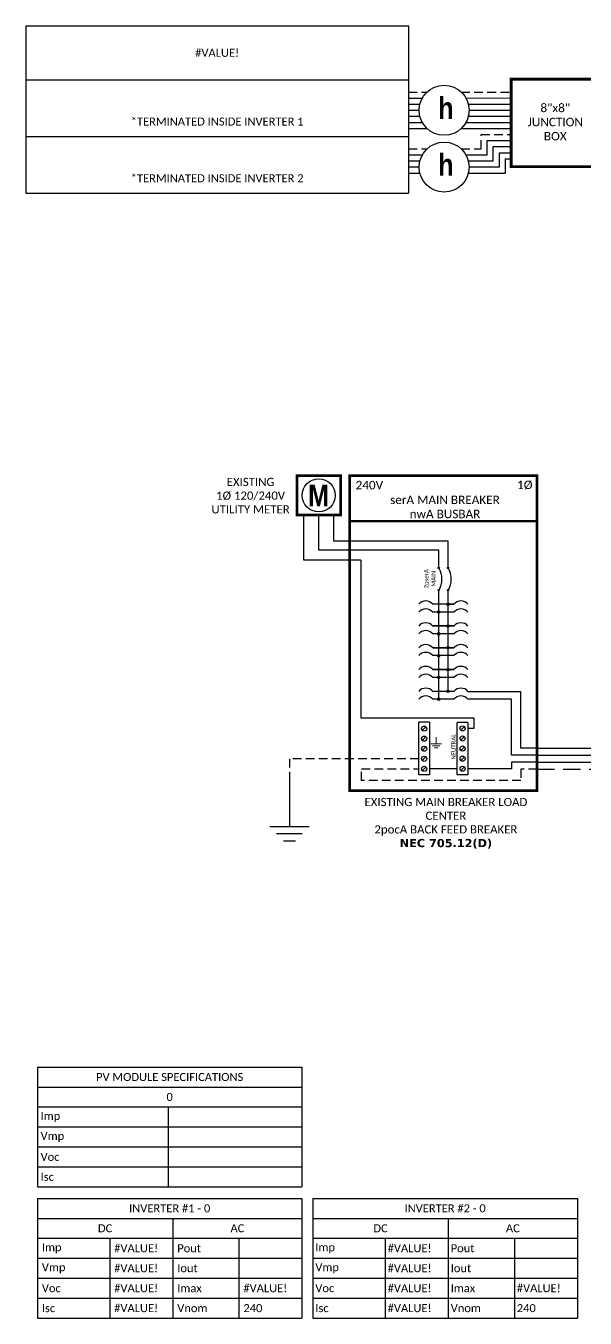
# Model space of a CAD drawing. Header units: feet. Extents: x 10948 to 11583, y 14547 to 15105.
# Drawn here: x 10948 to 11189, y 14547 to 15105 of the extents above; entities that cross this region are included whole.
import ezdxf

# ---------------------------------------------------------------- set-up
doc = ezdxf.new("R2010")
doc.units = ezdxf.units.FT
doc.header["$MEASUREMENT"] = 0
doc.linetypes.add('DASHED', pattern=[0.75, 0.5, -0.25])
doc.linetypes.add('HIDDEN', pattern=[0.375, 0.25, -0.125])
doc.layers.add('TEXT', color=7, linetype='Continuous')
doc.layers.add('Z - TITLEBLOCK TXT', color=7, linetype='Continuous')
doc.styles.add('ONE LINE TXT', font='techb___.ttf')
doc.styles.get("Standard").update_dxf_attribs({"font": 'calibri.ttf'})

# ---------------------------------------------------------------- blocks, each defined once
blk = doc.blocks.new('*U24')
at = {"color": 7}
blk.add_line((-79.14, 9), (0, 9), dxfattribs=at)
at = {"color": 10}
blk.add_line((-79.14, 6), (0, 6), dxfattribs=at)
at = {"color": 253}
blk.add_line((-79.14, 3), (0, 3), dxfattribs=at)
at = {"color": 92, "linetype": 'DASHED', "ltscale": 15}
blk.add_line((-79.14, 0), (0, 0), dxfattribs=at)
blk = doc.blocks.new('breakerPanel')
at = {"linetype": 'Continuous'}
h = blk.add_hatch(color=1, dxfattribs=at)
h.dxf.hatch_style = 1
edge = h.paths.add_edge_path()
edge.add_arc((-42.47, 86.8), 0.291, 0, 360)
h = blk.add_hatch(color=1, dxfattribs=at)
h.dxf.hatch_style = 1
edge = h.paths.add_edge_path()
edge.add_arc((-38.44, 86.8), 0.291, 0, 360)
h = blk.add_hatch(color=1, dxfattribs=at)
h.dxf.hatch_style = 1
edge = h.paths.add_edge_path()
edge.add_arc((-42.47, 77.16), 0.291, 0, 360)
h = blk.add_hatch(color=1, dxfattribs=at)
h.dxf.hatch_style = 1
edge = h.paths.add_edge_path()
edge.add_arc((-38.44, 77.16), 0.291, 0, 360)
h = blk.add_hatch(color=1, dxfattribs=at)
h.dxf.hatch_style = 1
edge = h.paths.add_edge_path()
edge.add_arc((-42.47, 67.78), 0.528, 0, 360)
h = blk.add_hatch(color=1, dxfattribs=at)
h.dxf.hatch_style = 1
edge = h.paths.add_edge_path()
edge.add_arc((-38.44, 71.16), 0.528, 0, 360)
h = blk.add_hatch(color=1, dxfattribs=at)
h.dxf.hatch_style = 1
edge = h.paths.add_edge_path()
edge.add_arc((-38.44, 61.76), 0.528, 0, 360)
h = blk.add_hatch(color=1, dxfattribs=at)
h.dxf.hatch_style = 1
edge = h.paths.add_edge_path()
edge.add_arc((-42.47, 58.38), 0.528, 0, 360)
h = blk.add_hatch(color=1, dxfattribs=at)
h.dxf.hatch_style = 1
edge = h.paths.add_edge_path()
edge.add_arc((-38.44, 52.36), 0.528, 0, 360)
h = blk.add_hatch(color=1, dxfattribs=at)
h.dxf.hatch_style = 1
edge = h.paths.add_edge_path()
edge.add_arc((-42.47, 48.98), 0.528, 0, 360)
h = blk.add_hatch(color=1, dxfattribs=at)
h.dxf.hatch_style = 1
edge = h.paths.add_edge_path()
edge.add_arc((-42.47, 39.58), 0.528, 0, 360)
h = blk.add_hatch(color=1, dxfattribs=at)
h.dxf.hatch_style = 1
edge = h.paths.add_edge_path()
edge.add_arc((-38.44, 42.95), 0.528, 0, 360)
h = blk.add_hatch(color=1, dxfattribs=at)
h.dxf.hatch_style = 1
edge = h.paths.add_edge_path()
edge.add_arc((-38.44, 33.55), 0.528, 0, 360)
h = blk.add_hatch(color=1, dxfattribs=at)
h.dxf.hatch_style = 1
edge = h.paths.add_edge_path()
edge.add_arc((-42.47, 30.17), 0.528, 0, 360)
at = {"color": 155, "true_color": 0x647190}
blk.add_line((-80.92, 126.59), (0, 126.59), dxfattribs=at)
at = {"color": 253, "linetype": 'Continuous'}
for p, q in [((-100.73, 90.2), (-100.73, 109.7)), ((-76.04, 90.2), (-100.73, 90.2)), ((-76.04, 90.2), (-76.04, 22.16)), ((-76.04, 22.16), (-27.25, 22.16)), ((-27.25, 17.57), (-29.89, 17.57)), ((-27.25, 22.16), (-27.25, 17.57)), ((-11.01, 0.16), (-29.89, 0.16)), ((0, 3), (-11.01, 3)), ((-11.01, 3), (-11.01, 0.16))]:
    blk.add_line(p, q, dxfattribs=at)
at = {"color": 10, "linetype": 'Continuous'}
for p, q in [((-94.24, 94.51), (-94.24, 109.7)), ((-42.47, 94.51), (-94.24, 94.51)), ((-42.47, 87.09), (-42.47, 94.51)), ((-42.47, 30.17), (-42.47, 76.87)), ((-35.88, 67.78), (-45.04, 67.78)), ((-35.88, 58.38), (-45.04, 58.38)), ((-35.88, 48.98), (-45.04, 48.98)), ((-35.88, 39.58), (-45.04, 39.58)), ((-35.88, 30.17), (-45.04, 30.17)), ((-10.98, 30.17), (-29.89, 30.17)), ((-10.98, 6), (-10.98, 30.17)), ((0, 6), (-10.98, 6))]:
    blk.add_line(p, q, dxfattribs=at)
at = {"color": 7, "linetype": 'Continuous'}
for p, q in [((-87.75, 98.34), (-87.75, 109.7)), ((-38.44, 98.34), (-87.75, 98.34)), ((-38.44, 87.09), (-38.44, 98.34)), ((-38.44, 61.76), (-38.44, 76.87)), ((-35.88, 71.16), (-45.04, 71.16)), ((-38.44, 71.16), (-35.88, 71.16)), ((-45.04, 61.76), (-35.88, 61.76)), ((-35.88, 61.76), (-45.04, 61.76)), ((-38.44, 52.36), (-38.44, 61.76)), ((-45.04, 52.36), (-35.88, 52.36)), ((-35.88, 52.36), (-45.04, 52.36)), ((-38.44, 42.95), (-38.44, 52.36)), ((-45.04, 42.95), (-35.88, 42.95)), ((-35.88, 42.95), (-45.04, 42.95)), ((-38.44, 33.55), (-38.44, 42.95)), ((-35.88, 33.55), (-45.04, 33.55)), ((-6.96, 9), (-6.96, 33.55))]:
    blk.add_line(p, q, dxfattribs=at)
at = {"lineweight": 50}
blk.add_line((-80.92, 106.95), (0, 106.95), dxfattribs=at)
at = {"color": 7}
for p, q in [((-29.89, 33.55), (-6.96, 33.55)), ((0, 9), (-6.96, 9))]:
    blk.add_line(p, q, dxfattribs=at)
at = {"color": 1, "linetype": 'Continuous'}
for p, q in [((-51.03, -2.51), (-51.03, 20.23)), ((-46.49, 20.23), (-51.03, 20.23)), ((-46.49, 20.23), (-46.49, -2.51)), ((-34.43, -2.43), (-34.43, 20.16)), ((-29.89, 20.16), (-34.43, 20.16)), ((-29.89, 20.16), (-29.89, -2.43)), ((-46.49, -2.51), (-51.03, -2.51)), ((-29.89, -2.43), (-34.43, -2.43))]:
    blk.add_line(p, q, dxfattribs=at)
at = {"color": 4, "linetype": 'Continuous'}
for p, q in [((-47.97, 18.28), (-49.55, 16.71)), ((-31.37, 18.35), (-32.94, 16.78)), ((-47.97, 13.93), (-49.55, 12.36)), ((-31.37, 14), (-32.94, 12.43)), ((-47.97, 9.58), (-49.55, 8.01)), ((-31.37, 9.65), (-32.94, 8.08)), ((-47.97, 5.23), (-49.55, 3.66)), ((-47.97, 0.88), (-49.55, -0.69)), ((-31.37, 5.3), (-32.94, 3.73)), ((-31.37, 0.95), (-32.94, -0.62))]:
    blk.add_line(p, q, dxfattribs=at)
at = {"color": 92, "linetype": 'HIDDEN', "ltscale": 15}
for p, q in [((-51.03, 4.44), (-106.89, 4.44)), ((-106.89, 4.44), (-106.89, -4.87)), ((-75.84, -4.96), (-75.84, 0.09)), ((-75.84, 0.09), (-51.03, 0.09)), ((0, 0), (-6.96, 0)), ((-6.96, -4.96), (-75.84, -4.96)), ((-6.96, 0), (-6.96, -4.96))]:
    blk.add_line(p, q, dxfattribs=at)
at = {"color": 92, "linetype": 'Continuous', "ltscale": 15}
blk.add_line((-34.43, 0.09), (-46.49, 0.09), dxfattribs=at)
at = {"color": 92, "ltscale": 15}
blk.add_line((-106.89, -4.87), (-106.89, -24.84), dxfattribs=at)
at = {"lineweight": 50, "const_width": 1.19}
for points in [[(-103.67, 109.7), (-103.67, 126.59), (-84.82, 126.59), (-84.82, 109.7)], [(-80.92, -9.3), (-80.92, 126.59), (0, 126.59), (0, -9.3)]]:
    blk.add_lwpolyline(points, close=True, dxfattribs=at)
at = {"color": 92, "linetype": 'Continuous', "lineweight": 5, "ltscale": 0.05, "flags": 128}
for points in [[(-43.54, 13.81), (-43.54, 10.97)], [(-45.88, 10.97), (-41.2, 10.97)], [(-42.01, 10.1), (-45.07, 10.1)], [(-42.82, 9.23), (-44.25, 9.23)]]:
    blk.add_lwpolyline(points, dxfattribs=at)
at = {"color": 92, "linetype": 'Continuous', "ltscale": 4, "flags": 128}
for points in [[(-115.37, -24.84), (-98.41, -24.84)], [(-101.35, -27.98), (-112.43, -27.98)], [(-104.29, -31.12), (-109.49, -31.12)]]:
    blk.add_lwpolyline(points, dxfattribs=at)
at = {"linetype": 'Continuous'}
blk.add_circle((-94.24, 118.15), 7.15, dxfattribs=at)
at = {"color": 1, "linetype": 'Continuous'}
for centre, radius in [((-42.47, 86.8), 0.291), ((-38.44, 86.8), 0.291), ((-42.47, 77.16), 0.291), ((-38.44, 77.16), 0.291), ((-42.47, 67.78), 0.528), ((-38.44, 71.16), 0.528), ((-38.44, 61.76), 0.528), ((-42.47, 58.38), 0.528), ((-38.44, 52.36), 0.528), ((-42.47, 48.98), 0.528), ((-42.47, 39.58), 0.528), ((-38.44, 42.95), 0.528), ((-38.44, 33.55), 0.528), ((-42.47, 30.17), 0.528)]:
    blk.add_circle(centre, radius, dxfattribs=at)
at = {"color": 4, "linetype": 'Continuous'}
for centre in [(-48.76, 17.49), (-32.16, 17.57), (-48.76, 13.14), (-32.16, 13.21), (-48.76, 8.79), (-32.16, 8.86), (-32.16, 4.51), (-48.76, 4.44), (-48.76, 0.09), (-32.16, 0.16)]:
    blk.add_circle(centre, 1.11, dxfattribs=at)
at = {"color": 1, "linetype": 'Continuous'}
for centre, radius, start, end in [((-50.14, 81.98), 9.06, 327.8708, 32.1292), ((-46.11, 81.98), 9.06, 327.8708, 32.1292), ((-48.03, 68.62), 3.93, 40.3392, 139.6608), ((-32.88, 68.62), 3.93, 40.3392, 139.6608), ((-48.03, 65.24), 3.93, 40.3392, 139.6608), ((-32.88, 65.24), 3.93, 40.3392, 139.6608), ((-48.03, 59.21), 3.93, 40.3392, 139.6608), ((-32.88, 59.21), 3.93, 40.3392, 139.6608), ((-48.03, 55.84), 3.93, 40.3392, 139.6608), ((-32.88, 55.84), 3.93, 40.3392, 139.6608), ((-48.03, 49.81), 3.93, 40.3392, 139.6608), ((-48.03, 46.43), 3.93, 40.3392, 139.6608), ((-32.88, 49.81), 3.93, 40.3392, 139.6608), ((-32.88, 46.43), 3.93, 40.3392, 139.6608), ((-48.03, 40.41), 3.93, 40.3392, 139.6608), ((-48.03, 37.03), 3.93, 40.3392, 139.6608), ((-32.88, 40.41), 3.93, 40.3392, 139.6608), ((-32.88, 37.03), 3.93, 40.3392, 139.6608), ((-48.03, 31.01), 3.93, 40.3392, 139.6608), ((-32.88, 31.01), 3.93, 40.3392, 139.6608), ((-48.03, 27.63), 3.93, 40.3392, 139.6608), ((-32.88, 27.63), 3.93, 40.3392, 139.6608)]:
    blk.add_arc(centre, radius, start, end, dxfattribs=at)
at = {"color": 253, "linetype": 'Continuous', "style": 'ONE LINE TXT'}
blk.add_text('M', height=9.38, dxfattribs=at).set_placement((-98.8, 113.43))
at = {"color": 4, "linetype": 'Continuous'}
blk.add_text('NEUTRAL', height=1.874, rotation=90, dxfattribs=at).set_placement((-35.08, 4.08))
at = {"color": 1, "attachment_point": 5}
for s, width, gutter_width, heights, insert, char_height in [('EXISTING\\P1Ø 120/240V UTILITY METER', 37.8067, 7.17, [0], (-123.64, 118), 3.5433), ('240V', 0.1481, 0.75, [0], (-72.39, 122.54), 3.658), ('1Ø', 0.1481, 0.75, [0], (-5.31, 122.54), 3.658), ('serA MAIN BREAKER\\PnwA BUSBAR', 72.4998, 0.75, [0], (-39.75, 113.14), 3.6576), ('EXISTING MAIN BREAKER LOAD CENTER\\P2pocA BACK FEED BREAKER \\P{\\fVerdana|b1|i0|c0|p34;NEC 705.12(D)}', 79.2627, 97.94, [154.49], (-39.35, -23.38), 3.5433)]:
    blk.add_mtext_dynamic_manual_height_columns(s, width=width, gutter_width=gutter_width, heights=heights, dxfattribs=dict(at, insert=insert, char_height=char_height))
at = {"color": 4, "linetype": 'Continuous', "insert": (-46.25, 82.15), "char_height": 1.874, "attachment_point": 5, "rotation": 90}
blk.add_mtext_dynamic_manual_height_columns('2pserA\\PMAIN', width=0.1481, gutter_width=0.75, heights=[0], dxfattribs=at)
blk = doc.blocks.new('*U26')
at = {"color": 7}
blk.add_blockref('breakerPanel', (0, 0), dxfattribs=at)
blk = doc.blocks.new('*T17')
at = {"color": 0, "lineweight": -2, "transparency": 16777216}
for p, q in [((0, 0), (114.19, 0)), ((0, 0), (0, -51.7)), ((114.19, 0), (114.19, -51.7)), ((0, -8.62), (114.19, -8.62)), ((58.43, -8.62), (58.43, -51.7)), ((0, -17.23), (114.19, -17.23)), ((31.22, -17.23), (31.22, -51.7)), ((86.98, -17.23), (86.98, -51.7)), ((0, -25.85), (114.19, -25.85)), ((0, -34.47), (114.19, -34.47)), ((0, -43.08), (114.19, -43.08)), ((0, -51.7), (114.19, -51.7))]:
    blk.add_line(p, q, dxfattribs=at)
at = {"color": 0, "linetype": 'Continuous', "transparency": 16777216, "char_height": 3.4544}
for s, insert, width, attachment_point in [('{\\fCalibri|b0|i0|c0;INVERTER #1 - 0', (57.09, -4.31), 110.3293, 5), ('{\\fCalibri|b0|i0|c0;DC', (29.22, -12.93), 54.5755, 5), ('{\\fCalibri|b0|i0|c0;AC', (86.31, -12.93), 51.8976, 5), ('{\\fCalibri|b0|i0|c0;Imp', (1.93, -21.54), 27.3681, 4), ('{\\fCalibri|b0|i0|c0;#VALUE!', (33.15, -21.54), 23.3513, 4), ('{\\fCalibri|b0|i0|c0;Pout', (60.36, -21.54), 24.6902, 4), ('{\\fCalibri|b0|i0|c0;', (88.91, -21.54), 23.3513, 4), ('{\\fCalibri|b0|i0|c0;Vmp', (1.93, -30.16), 27.3681, 4), ('{\\fCalibri|b0|i0|c0;#VALUE!', (33.15, -30.16), 23.3513, 4), ('{\\fCalibri|b0|i0|c0;Iout', (60.36, -30.16), 24.6902, 4), ('{\\fCalibri|b0|i0|c0;', (88.91, -30.16), 23.3513, 4), ('{\\fCalibri|b0|i0|c0;Voc', (1.93, -38.78), 27.3681, 4), ('{\\fCalibri|b0|i0|c0;#VALUE!', (33.15, -38.78), 23.3513, 4), ('{\\fCalibri|b0|i0|c0;Imax', (60.36, -38.78), 24.6902, 4), ('{\\fCalibri|b0|i0|c0;#VALUE!', (88.91, -38.78), 23.3513, 4), ('{\\fCalibri|b0|i0|c0;Isc', (1.93, -47.39), 27.3681, 4), ('{\\fCalibri|b0|i0|c0;#VALUE!', (33.15, -47.39), 23.3513, 4), ('{\\fCalibri|b0|i0|c0;Vnom', (60.36, -47.39), 24.6902, 4), ('{\\fCalibri|b0|i0|c0;240', (88.91, -47.39), 23.3513, 4)]:
    blk.add_mtext(s, dxfattribs=dict(at, insert=insert, width=width, attachment_point=attachment_point))
blk = doc.blocks.new('*T18')
at = {"color": 0, "lineweight": -2, "transparency": 16777216}
for p, q in [((0, 0), (114.19, 0)), ((0, 0), (0, -51.7)), ((114.19, 0), (114.19, -51.7)), ((0, -8.62), (114.19, -8.62)), ((58.43, -8.62), (58.43, -51.7)), ((0, -17.23), (114.19, -17.23)), ((31.22, -17.23), (31.22, -51.7)), ((86.98, -17.23), (86.98, -51.7)), ((0, -25.85), (114.19, -25.85)), ((0, -34.47), (114.19, -34.47)), ((0, -43.08), (114.19, -43.08)), ((0, -51.7), (114.19, -51.7))]:
    blk.add_line(p, q, dxfattribs=at)
at = {"color": 0, "linetype": 'Continuous', "transparency": 16777216, "char_height": 3.4544}
for s, insert, width, attachment_point in [('{\\fCalibri|b0|i0|c0;INVERTER #2 - 0', (57.09, -4.31), 112.0547, 5), ('{\\fCalibri|b0|i0|c0;DC', (29.22, -12.93), 56.3009, 5), ('{\\fCalibri|b0|i0|c0;AC', (86.31, -12.93), 53.623, 5), ('{\\fCalibri|b0|i0|c0;Imp', (1.07, -21.54), 29.0935, 4), ('{\\fCalibri|b0|i0|c0;#VALUE!', (32.29, -21.54), 25.0767, 4), ('{\\fCalibri|b0|i0|c0;Pout', (59.5, -21.54), 26.4156, 4), ('{\\fCalibri|b0|i0|c0;', (88.04, -21.54), 25.0767, 4), ('{\\fCalibri|b0|i0|c0;Vmp', (1.07, -30.16), 29.0935, 4), ('{\\fCalibri|b0|i0|c0;#VALUE!', (32.29, -30.16), 25.0767, 4), ('{\\fCalibri|b0|i0|c0;Iout', (59.5, -30.16), 26.4156, 4), ('{\\fCalibri|b0|i0|c0;', (88.04, -30.16), 25.0767, 4), ('{\\fCalibri|b0|i0|c0;Voc', (1.07, -38.78), 29.0935, 4), ('{\\fCalibri|b0|i0|c0;#VALUE!', (32.29, -38.78), 25.0767, 4), ('{\\fCalibri|b0|i0|c0;Imax', (59.5, -38.78), 26.4156, 4), ('{\\fCalibri|b0|i0|c0;#VALUE!', (88.04, -38.78), 25.0767, 4), ('{\\fCalibri|b0|i0|c0;Isc', (1.07, -47.39), 29.0935, 4), ('{\\fCalibri|b0|i0|c0;#VALUE!', (32.29, -47.39), 25.0767, 4), ('{\\fCalibri|b0|i0|c0;Vnom', (59.5, -47.39), 26.4156, 4), ('{\\fCalibri|b0|i0|c0;240', (88.04, -47.39), 25.0767, 4)]:
    blk.add_mtext(s, dxfattribs=dict(at, insert=insert, width=width, attachment_point=attachment_point))
blk = doc.blocks.new('*T19')
at = {"color": 0, "lineweight": -2, "transparency": 16777216}
for p, q in [((0, 0), (114.19, 0)), ((0, 0), (0, -51.69)), ((114.19, 0), (114.19, -51.69)), ((0, -8.62), (114.19, -8.62)), ((0, -17.23), (114.19, -17.23)), ((56.41, -17.23), (56.41, -51.69)), ((0, -25.85), (114.19, -25.85)), ((0, -34.46), (114.19, -34.46)), ((0, -43.08), (114.19, -43.08)), ((0, -51.69), (114.19, -51.69))]:
    blk.add_line(p, q, dxfattribs=at)
at = {"color": 0, "linetype": 'Continuous', "transparency": 16777216, "char_height": 3.4544}
for s, insert, width, attachment_point in [('{\\fCalibri|b0|i0|c0;PV MODULE SPECIFICATIONS', (57.09, -4.31), 111.433, 5), ('{\\fCalibri|b0|i0|c0;0', (57.09, -12.92), 111.433, 5), ('{\\fCalibri|b0|i0|c0;Imp', (1.38, -21.54), 53.6551, 4), ('{\\fCalibri|b0|i0|c0;', (57.78, -21.54), 55.0254, 4), ('{\\fCalibri|b0|i0|c0;Vmp', (1.38, -30.15), 53.6551, 4), ('{\\fCalibri|b0|i0|c0;', (57.78, -30.15), 55.0254, 4), ('{\\fCalibri|b0|i0|c0;Voc', (1.38, -38.77), 53.6551, 4), ('{\\fCalibri|b0|i0|c0;', (57.78, -38.77), 55.0254, 4), ('{\\fCalibri|b0|i0|c0;Isc', (1.38, -47.39), 53.6551, 4), ('{\\fCalibri|b0|i0|c0;', (57.78, -47.39), 55.0254, 4)]:
    blk.add_mtext(s, dxfattribs=dict(at, insert=insert, width=width, attachment_point=attachment_point))
blk = doc.blocks.new('*T21')
at = {"color": 0, "lineweight": -2, "transparency": 16777216}
for p, q in [((0, 0), (165.11, 0)), ((0, 0), (0, -72.27)), ((165.11, 0), (165.11, -72.27)), ((0, -23.32), (165.11, -23.32)), ((0, -47.8), (165.11, -47.8)), ((0, -72.27), (165.11, -72.27))]:
    blk.add_line(p, q, dxfattribs=at)
at = {"color": 0, "linetype": 'Continuous', "transparency": 16777216, "char_height": 3.4544, "width": 156.9097, "attachment_point": 5}
for s, insert in [('{\\fCalibri|b0|i0|c0;#VALUE!', (82.56, -11.66)), ('{\\fCalibri|b0|i0|c0;^J^J*TERMINATED INSIDE INVERTER 1', (82.56, -35.56)), ('{\\fCalibri|b0|i0|c0;^J^J*TERMINATED INSIDE INVERTER 2', (82.56, -60.03))]:
    blk.add_mtext(s, dxfattribs=dict(at, insert=insert))
blk = doc.blocks.new('8x8box')
at = {"lineweight": 50, "const_width": 1.19}
blk.add_lwpolyline([(37.78, 0), (0, 0), (0, 37.78), (37.78, 37.78)], close=True, dxfattribs=at)
at = {"color": 1, "insert": (19.03, 19.26), "char_height": 3.6576, "attachment_point": 5}
blk.add_mtext_dynamic_manual_height_columns('8"x8"  JUNCTION BOX ', width=0.4767, gutter_width=7.17, heights=[0], dxfattribs=at)

msp = doc.modelspace()

# ---------------------------------------------------------------- linework, layer by layer
at = {"color": 10, "linetype": 'Continuous'}
for p, q in [((11112.66, 15073.89), (11118.62, 15073.89)), ((11137.48, 15073.93), (11157.01, 15073.91)), ((11112.66, 15068.65), (11117.25, 15068.65)), ((11138.87, 15068.65), (11157.01, 15068.65)), ((11112.66, 15063.4), (11118.6, 15063.4)), ((11137.53, 15063.4), (11157.01, 15063.4)), ((11146.66, 15049.42), (11146.66, 15055.55)), ((11146.66, 15055.55), (11157.01, 15055.55)), ((11112.66, 15049.42), (11118.65, 15049.42)), ((11137.47, 15049.42), (11146.66, 15049.42)), ((11151.91, 15044.18), (11151.91, 15050.3)), ((11151.91, 15050.3), (11157.01, 15050.3)), ((11112.66, 15044.18), (11117.25, 15044.18)), ((11138.87, 15044.18), (11151.91, 15044.18))]:
    msp.add_line(p, q, dxfattribs=at)
at = {"color": 7, "linetype": 'Continuous'}
for p, q in [((11112.66, 15071.27), (11117.58, 15071.27)), ((11138.54, 15071.27), (11157.01, 15071.27)), ((11112.66, 15066.03), (11117.57, 15066.03)), ((11138.55, 15066.03), (11157.01, 15066.03)), ((11112.66, 15060.78), (11120.63, 15060.78)), ((11135.5, 15060.78), (11157.01, 15060.78)), ((11149.28, 15046.8), (11149.28, 15052.92)), ((11149.28, 15052.92), (11157.01, 15052.92)), ((11154.53, 15041.55), (11154.53, 15047.67)), ((11154.53, 15047.67), (11157.01, 15047.67)), ((11112.66, 15046.8), (11117.59, 15046.8)), ((11138.53, 15046.8), (11149.28, 15046.8)), ((11112.66, 15041.55), (11117.56, 15041.55)), ((11138.57, 15041.55), (11154.53, 15041.55))]:
    msp.add_line(p, q, dxfattribs=at)
at = {"color": 253, "linetype": 'Continuous'}
msp.add_line((11149.28, 15058.15), (11149.28, 15058.16), dxfattribs=at)
at = {"color": 7, "linetype": 'Continuous'}
for centre in [(11128.06, 15068.63), (11128.06, 15044.1)]:
    msp.add_circle(centre, 10.81, dxfattribs=at)
at = {"layer": 'TEXT', "color": 92, "linetype": 'HIDDEN', "ltscale": 15}
for p, q in [((11112.66, 15076.51), (11120.69, 15076.51)), ((11135.46, 15076.51), (11157.01, 15076.51)), ((11144.04, 15052.04), (11144.04, 15058.15)), ((11144.04, 15058.15), (11157.01, 15058.15)), ((11112.66, 15052.04), (11120.89, 15052.04)), ((11135.4, 15052.04), (11144.04, 15052.04))]:
    msp.add_line(p, q, dxfattribs=at)

# ---------------------------------------------------------------- block references
for name, p in [('*T21', (10947.55, 15105.06)), ('*T19', (10952.53, 14655.7)), ('*T17', (10952.53, 14599.03)), ('*T18', (11071.41, 14599.03))]:
    msp.add_blockref(name, p)
at = {"color": 7}
for name, p in [('8x8box', (11157.01, 15044.27)), ('*U26', (11168.19, 14784.29)), ('*U24', (11247.33, 14784.29))]:
    msp.add_blockref(name, p, dxfattribs=at)

# ---------------------------------------------------------------- texts
at = {"layer": 'Z - TITLEBLOCK TXT', "color": 1, "linetype": 'Continuous', "char_height": 9.3833, "attachment_point": 1, "style": 'ONE LINE TXT'}
for insert in [(11125.56, 15074.28), (11125.56, 15049.83)]:
    msp.add_mtext_dynamic_manual_height_columns('{\\W1;\\C256;h}', width=0.1385, gutter_width=2.13, heights=[0], dxfattribs=dict(at, insert=insert))

doc.saveas('drawing.dxf')
